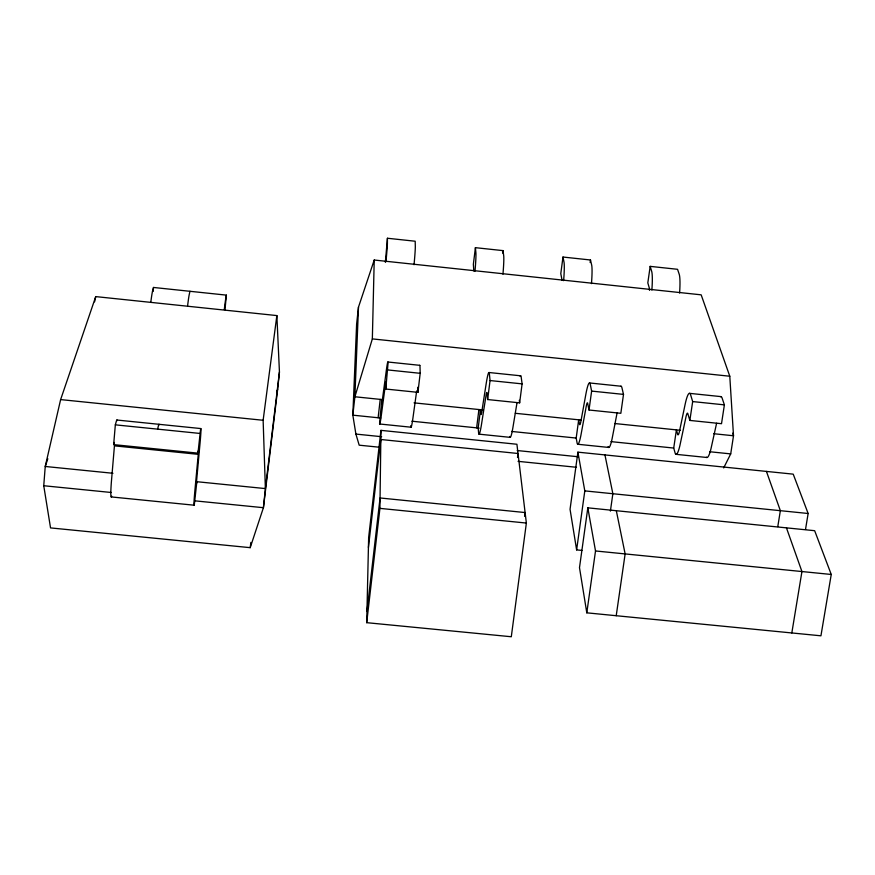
<?xml version="1.0" encoding="UTF-8"?>
<svg xmlns="http://www.w3.org/2000/svg" width="875" height="875" viewBox="0 0 875 875"><rect width="100%" height="100%" fill="white"/><g stroke="black" fill="none" stroke-linecap="round" stroke-linejoin="round"><path stroke-width="1.31" d="M385.788 389.036L388.019 363.541A30.636 0.973 -84.1 0 0 385.886 373.68L381.763 404.403L381.784 399.536L379.608 423.172A30.166 0.941 -84.1 0 0 381.358 415.034L385.755 382.003L385.788 389.036L417.933 392.35L420.186 373.308L420.011 366.866A30.614 1.312 -84.1 0 0 419.617 365.444M414.039 264.742A26.72 0.984 -84 0 0 415.308 246.061L415.188 241.227L387.439 238.252L387.406 243.086A26.742 0.733 -84 0 1 385.952 261.756M366.702 622.672L379.925 508.375L380.953 430.358L516.917 444.259L526.367 523.053L511.295 636.748L366.702 622.672L368.648 537.491L380.953 430.358M379.553 447.245L359.188 445.178L355.895 434.077L352.833 415.166L354.889 396.769L372.345 338.898L374.227 260.028L701.17 294.831L729.783 376.228L733.512 435.761L730.713 453.895L723.691 467.917M473.834 271.031L473.364 264.294L475.409 247.669L503.027 250.622L503.672 255.511A26.666 1.805 -83.9 0 1 502.95 274.203M374.227 260.028L358.488 307.103L354.889 396.769L382.933 399.656M385.361 262.248L387.439 238.252M43.75 485.734L45.237 466.473L60.627 399.591L95.736 296.603L276.861 315.58L279.442 371.995L277.67 389.244L263.419 507.697L250.206 547.663L50.542 527.909L43.75 485.734L111.3 492.494M279.442 371.995L265.377 488.589L196.842 481.709L194.359 504.427A27.639 0.831 -83.9 0 1 194.873 490.755L198.713 449.455L197.969 453.152L113.652 444.62L115.336 424.845L116.298 421.389A24.752 1.477 -83.9 0 1 117.206 420.623M153.147 291.463L153.508 287.459L226.384 295.127L224.984 309.761M197.969 453.152L200.506 429.953A24.697 0.755 -84 0 1 199.609 447.825L196.262 484.564L196.842 481.709M358.488 307.103L356.628 323.98L352.833 415.166L380.712 418.02M378.12 417.758L380.22 399.383M368.419 547.466L380.833 439.502L518.022 453.491L517.497 457.505M366.964 611.319L380.067 497.973L525.109 512.553L524.606 516.348M476.623 427.853L478.92 409.544M502.709 253.181L503.027 250.622M487.659 399.547L490.055 380.548L489.409 374.073A30.559 2.056 -84.1 0 0 486.117 384.07L481.961 410.692A10.434 0.689 -84.1 0 1 480.856 414.028L480.473 409.708L478.177 428.006L478.647 433.311A30.089 1.98 -84.1 0 0 481.359 425.294L486.019 395.566A10.533 0.711 -84.1 0 1 486.981 392.689L487.659 399.547L519.641 402.85L522.102 383.873L521.237 377.377A30.538 2.384 -84.1 0 0 520.133 376.337M250.206 547.663L250.873 542.434M195.027 500.861L263.419 507.697L265.377 488.589L263.134 420.273L276.861 315.58M591.467 283.631A26.6 2.614 -83.9 0 0 591.642 264.917L590.483 259.984L562.986 257.042L560.788 273.613L561.805 278.939A9.177 0.809 -83.9 0 1 561.87 280.394M590.144 262.533L590.483 259.984M589.017 410.014L587.628 403.102A10.5 1.072 -84.1 0 0 586.316 405.934L580.869 435.498A30.023 3.019 -84.1 0 1 577.183 443.395L576.188 438.058L578.681 419.814L579.491 424.167A10.402 1.05 -84.1 0 0 580.989 420.886L585.834 394.406A30.483 3.117 -84.1 0 1 590.297 384.552L591.62 391.092L589.017 410.014L620.834 413.295L623.503 394.395L621.961 387.844A30.461 3.445 -84.2 0 0 620.714 386.334M416.675 390.928L412.902 418.272A30.144 1.269 -84.1 0 1 410.856 426.377L410.823 425.633M805.514 529.452L808.139 513.494L793.22 474.152L577.905 452.156L570.052 509.283L576.625 549.894L581.93 550.419M576.625 549.894L584.806 490.886L577.905 452.156M587.825 507.839L579.491 567.656L586.797 612.828L820.936 635.808L831.25 574.47L814.658 530.698L587.825 507.839L595.514 550.966L586.797 612.828M610.389 511.098L612.861 493.73L604.942 454.913M679.591 293.005A26.545 3.423 -83.9 0 0 679.219 274.28L677.556 269.303L650.18 266.372L647.817 282.887L649.381 288.269A9.155 1.094 -83.9 0 1 649.523 290.369M616.219 615.716L625.133 553.919L616.317 510.705M689.85 420.427L687.761 413.448A10.478 1.433 -84.2 0 0 686.12 416.248L679.875 445.659A29.947 4.036 -84.2 0 1 675.238 453.436L673.717 448.055L676.408 429.877L677.644 434.273A10.38 1.4 -84.2 0 0 679.536 431.036L685.059 404.688A30.406 4.167 -84.2 0 1 690.67 394.986L692.672 401.57L689.85 420.427L721.514 423.697L724.391 404.863L722.17 398.256A30.384 4.506 -84.2 0 0 720.497 396.703M777.788 526.608L780.358 510.683L766.434 471.406M517.027 402.642L512.75 428.52A30.067 2.308 -84.1 0 1 509.731 436.494M791.82 632.953L801.938 571.539L786.45 527.855M226.384 295.127L225.892 297.741A21.448 0.569 -84 0 0 224.306 309.466M617.072 412.967L612.106 438.703A30.002 3.336 -84.2 0 1 608.125 446.567M716.603 423.248L710.959 448.842A29.925 4.353 -84.2 0 1 706.409 457.188M94.577 301.853L95.736 296.603M157.62 429.188L158.441 425.677A24.73 1.116 -83.9 0 1 159.152 424.889M189.984 291.266L189.372 293.902A21.47 0.842 -84 0 0 187.622 305.627M113.652 444.62L114.253 442.444M153.508 287.459L152.786 290.052A21.481 1.116 -84 0 0 150.861 301.777M276.883 391.858L277.67 389.244M47.819 458.741L45.237 466.473L112.941 473.277M379.925 508.375L526.367 523.053M111.191 496.923L194.053 505.192M595.514 550.966L831.25 574.47M411.895 421.214L479.205 428.116M511.591 431.441L576.188 438.058M610.969 441.623L673.717 448.055M709.614 451.73L730.713 453.895M379.717 424.003L411.031 427.208M478.964 434.153L510.114 437.347M577.708 444.259L608.716 447.442M675.97 454.322L706.825 457.483M60.627 399.591L263.134 420.273M355.895 434.077L381.653 436.702M517.223 450.538L578.233 456.761M116.856 420.022L200.856 428.564M518.066 461.344L576.45 467.283M115.336 424.845L199.839 433.431M584.806 490.886L808.139 513.494M198.308 454.344L114.439 445.856L111.344 482.377A27.694 1.63 -83.9 0 0 111.694 496.169M387.877 362.009L419.77 365.323M488.95 372.509L520.68 375.802M589.509 382.955L621.075 386.236M689.566 393.356L720.967 396.616M387.975 369.961L420.186 373.308M490.055 380.548L522.102 383.873M591.62 391.092L623.503 394.395M692.672 401.57L724.391 404.863M414.061 402.861L483.175 409.981M515.309 413.295L581.372 420.087M614.873 423.544L680.411 430.292M713.705 433.716L733.512 435.761L732.659 433.191M372.345 338.898L729.783 376.228M650.18 266.372L651.678 271.338A26.567 3.172 -83.9 0 1 651.875 290.062M562.986 257.042L563.97 261.953A26.622 2.363 -83.9 0 1 563.631 280.667M519.312 400.28L519.641 402.85M475.409 247.669L475.88 252.536A26.677 1.553 -84 0 1 474.983 271.228M417.802 387.242L417.933 392.35"/></g></svg>
